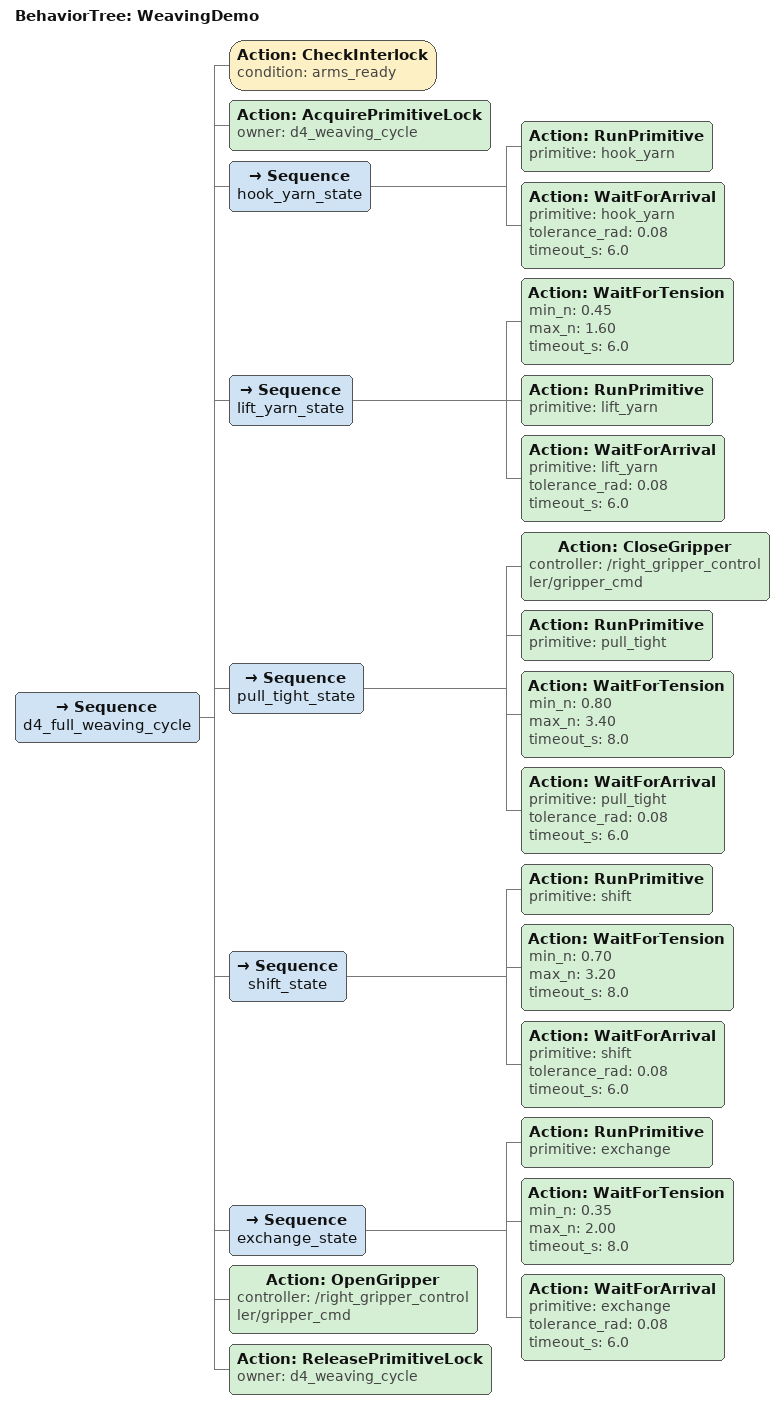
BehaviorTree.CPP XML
<root BTCPP_format="4" main_tree_to_execute="WeavingDemo">
  <BehaviorTree ID="WeavingDemo">
    <Sequence name="d4_full_weaving_cycle">
      <Action ID="CheckInterlock" condition="arms_ready"/>
      <Action ID="AcquirePrimitiveLock" owner="d4_weaving_cycle"/>

      <Sequence name="hook_yarn_state">
        <Action ID="RunPrimitive" primitive="hook_yarn"/>
        <Action ID="WaitForArrival" primitive="hook_yarn" tolerance_rad="0.08" timeout_s="6.0"/>
      </Sequence>

      <Sequence name="lift_yarn_state">
        <Action ID="WaitForTension" min_n="0.45" max_n="1.60" timeout_s="6.0"/>
        <Action ID="RunPrimitive" primitive="lift_yarn"/>
        <Action ID="WaitForArrival" primitive="lift_yarn" tolerance_rad="0.08" timeout_s="6.0"/>
      </Sequence>

      <Sequence name="pull_tight_state">
        <Action ID="CloseGripper" controller="/right_gripper_controller/gripper_cmd"/>
        <Action ID="RunPrimitive" primitive="pull_tight"/>
        <Action ID="WaitForTension" min_n="0.80" max_n="3.40" timeout_s="8.0"/>
        <Action ID="WaitForArrival" primitive="pull_tight" tolerance_rad="0.08" timeout_s="6.0"/>
      </Sequence>

      <Sequence name="shift_state">
        <Action ID="RunPrimitive" primitive="shift"/>
        <Action ID="WaitForTension" min_n="0.70" max_n="3.20" timeout_s="8.0"/>
        <Action ID="WaitForArrival" primitive="shift" tolerance_rad="0.08" timeout_s="6.0"/>
      </Sequence>

      <Sequence name="exchange_state">
        <Action ID="RunPrimitive" primitive="exchange"/>
        <Action ID="WaitForTension" min_n="0.35" max_n="2.00" timeout_s="8.0"/>
        <Action ID="WaitForArrival" primitive="exchange" tolerance_rad="0.08" timeout_s="6.0"/>
      </Sequence>

      <Action ID="OpenGripper" controller="/right_gripper_controller/gripper_cmd"/>
      <Action ID="ReleasePrimitiveLock" owner="d4_weaving_cycle"/>
    </Sequence>
  </BehaviorTree>
</root>
